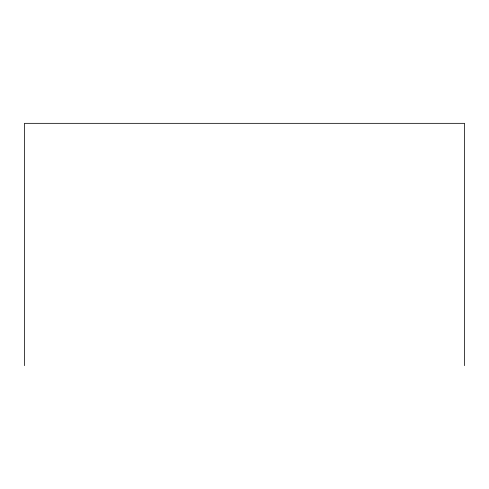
<?xml version="1.0" encoding="UTF-8"?>
<svg xmlns="http://www.w3.org/2000/svg" width="489" height="489" viewBox="0 0 489 489"><rect width="100%" height="100%" fill="white"/><g stroke="black" fill="none" stroke-linecap="round" stroke-linejoin="round"><path stroke-width="0.73" d="M464.55 365.662L464.55 123.338L24.45 123.338L24.45 365.662"/></g></svg>
